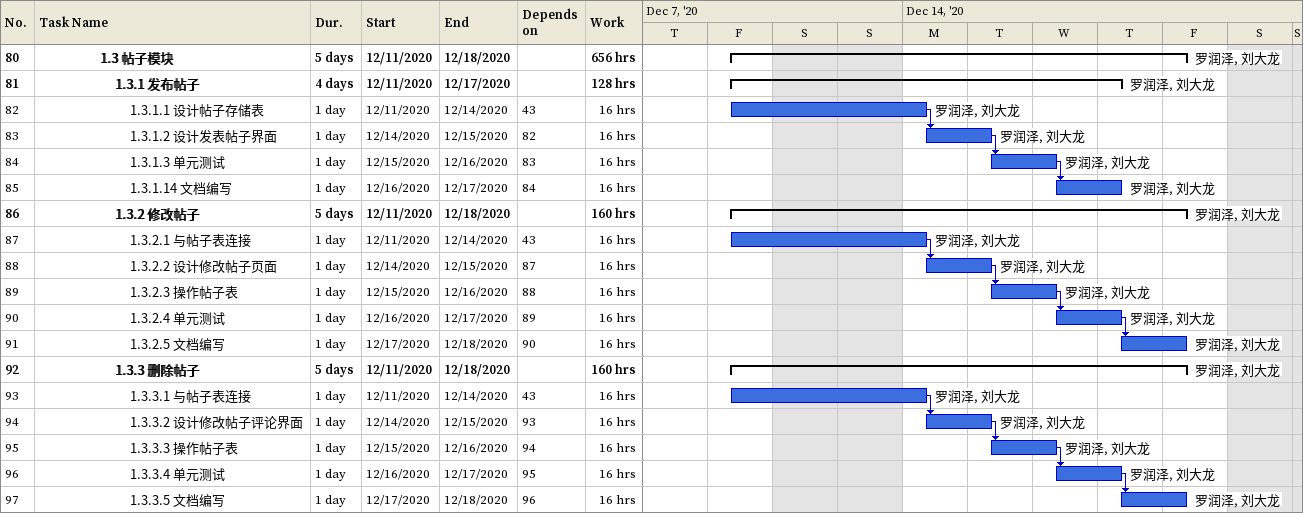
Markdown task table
| ID | Level | Task | Duration | Start | Finish | Predecessors | Resources | Work (h) |
|---|---|---|---|---|---|---|---|---|
| 80 | 5 | **1.3 帖子模块** | 5d | 2020-12-11 | 2020-12-18 |  | 罗润泽, 刘大龙 | 656 |
| 81 | 6 | **1.3.1 发布帖子** | 4d | 2020-12-11 | 2020-12-17 |  | 罗润泽, 刘大龙 | 128 |
| 82 | 7 | 1.3.1.1 设计帖子存储表 | 1d | 2020-12-11 | 2020-12-14 | 43 | 罗润泽, 刘大龙 | 16 |
| 83 | 7 | 1.3.1.2 设计发表帖子界面 | 1d | 2020-12-14 | 2020-12-15 | 82 | 罗润泽, 刘大龙 | 16 |
| 84 | 7 | 1.3.1.3 单元测试 | 1d | 2020-12-15 | 2020-12-16 | 83 | 罗润泽, 刘大龙 | 16 |
| 85 | 7 | 1.3.1.14 文档编写 | 1d | 2020-12-16 | 2020-12-17 | 84 | 罗润泽, 刘大龙 | 16 |
| 86 | 6 | **1.3.2 修改帖子** | 5d | 2020-12-11 | 2020-12-18 |  | 罗润泽, 刘大龙 | 160 |
| 87 | 7 | 1.3.2.1 与帖子表连接 | 1d | 2020-12-11 | 2020-12-14 | 43 | 罗润泽, 刘大龙 | 16 |
| 88 | 7 | 1.3.2.2 设计修改帖子页面 | 1d | 2020-12-14 | 2020-12-15 | 87 | 罗润泽, 刘大龙 | 16 |
| 89 | 7 | 1.3.2.3 操作帖子表 | 1d | 2020-12-15 | 2020-12-16 | 88 | 罗润泽, 刘大龙 | 16 |
| 90 | 7 | 1.3.2.4 单元测试 | 1d | 2020-12-16 | 2020-12-17 | 89 | 罗润泽, 刘大龙 | 16 |
| 91 | 7 | 1.3.2.5 文档编写 | 1d | 2020-12-17 | 2020-12-18 | 90 | 罗润泽, 刘大龙 | 16 |
| 92 | 6 | **1.3.3 删除帖子** | 5d | 2020-12-11 | 2020-12-18 |  | 罗润泽, 刘大龙 | 160 |
| 93 | 7 | 1.3.3.1 与帖子表连接 | 1d | 2020-12-11 | 2020-12-14 | 43 | 罗润泽, 刘大龙 | 16 |
| 94 | 7 | 1.3.3.2 设计修改帖子评论界面 | 1d | 2020-12-14 | 2020-12-15 | 93 | 罗润泽, 刘大龙 | 16 |
| 95 | 7 | 1.3.3.3 操作帖子表 | 1d | 2020-12-15 | 2020-12-16 | 94 | 罗润泽, 刘大龙 | 16 |
| 96 | 7 | 1.3.3.4 单元测试 | 1d | 2020-12-16 | 2020-12-17 | 95 | 罗润泽, 刘大龙 | 16 |
| 97 | 7 | 1.3.3.5 文档编写 | 1d | 2020-12-17 | 2020-12-18 | 96 | 罗润泽, 刘大龙 | 16 |
